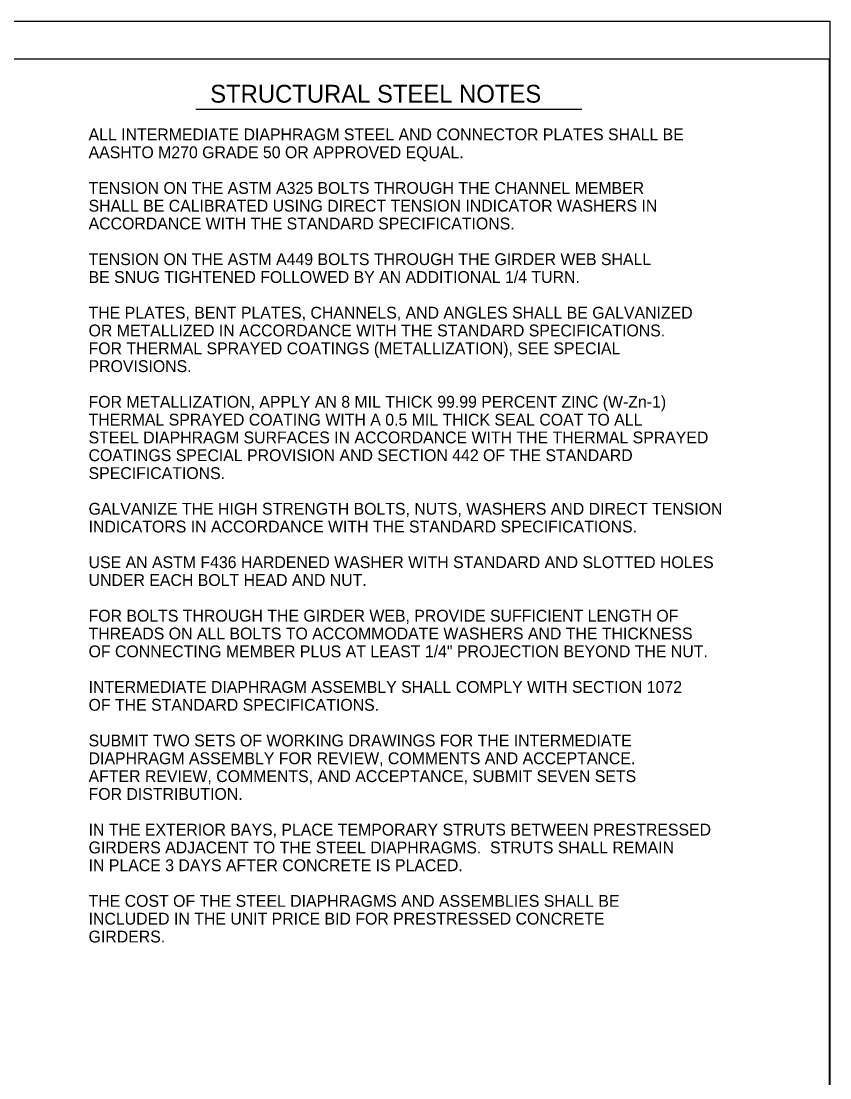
# Model space of a CAD drawing. Extents: x -1 to 92, y -102 to 38.
# Drawn here: x 82.13 to 91.72, y -85.37 to -72.83 of the extents above; entities that cross this region are included whole.
import ezdxf

# ---------------------------------------------------------------- set-up
doc = ezdxf.new("R2010")
doc.units = 0
for name, color, linetype in [('Plan Sheet CELL', 7, 'Continuous'), ('Plot Shape CELL', 7, 'Continuous'), ('Subtitle Text', 7, 'Continuous'), ('Text', 7, 'Continuous')]:
    doc.layers.add(name, color=color, linetype=linetype)

msp = doc.modelspace()

# ---------------------------------------------------------------- linework, layer by layer
at = {"layer": 'Plan Sheet CELL'}
for p, q in [((91.723, -72.831), (91.723, -72.831)), ((55.233, -73.28), (91.713, -73.28)), ((91.713, -73.28), (91.713, -97.22))]:
    msp.add_line(p, q, dxfattribs=at)
at = {"layer": 'Plot Shape CELL'}
msp.add_lwpolyline([(54.031, -72.831), (91.723, -72.831), (91.723, -97.911), (54.031, -97.911)], close=True, dxfattribs=at)
at = {"layer": 'Subtitle Text'}
msp.add_line((84.198, -73.874), (88.779, -73.874), dxfattribs=at)

# ---------------------------------------------------------------- texts
msp.add_text('STRUCTURAL STEEL NOTES', height=0.21146, dxfattribs=at).set_placement((84.37, -73.798))
at = {"layer": 'Text'}
for s, p in [('ALL INTERMEDIATE DIAPHRAGM STEEL AND CONNECTOR PLATES SHALL BE ', (82.927, -74.245)), ('AASHTO M270 GRADE 50 OR APPROVED EQUAL.', (82.927, -74.457)), ('TENSION ON THE ASTM A325 BOLTS THROUGH THE CHANNEL MEMBER', (82.927, -74.88)), ('SHALL BE CALIBRATED USING DIRECT TENSION INDICATOR WASHERS IN', (82.927, -75.091)), ('ACCORDANCE WITH THE STANDARD SPECIFICATIONS. ', (82.927, -75.302)), ('TENSION ON THE ASTM A449 BOLTS THROUGH THE GIRDER WEB SHALL', (82.927, -75.725)), ('BE SNUG TIGHTENED FOLLOWED BY AN ADDITIONAL 1/4 TURN.', (82.927, -75.937)), ('THE PLATES, BENT PLATES, CHANNELS, AND ANGLES SHALL BE GALVANIZED', (82.927, -76.36)), ('OR METALLIZED IN ACCORDANCE WITH THE STANDARD SPECIFICATIONS.  ', (82.927, -76.571)), ('FOR THERMAL SPRAYED COATINGS (METALLIZATION), SEE SPECIAL', (82.927, -76.783)), ('PROVISIONS.', (82.927, -76.994)), ('FOR METALLIZATION, APPLY AN 8 MIL THICK 99.99 PERCENT ZINC (W-Zn-1)', (82.927, -77.417)), ('THERMAL SPRAYED COATING WITH A 0.5 MIL THICK SEAL COAT TO ALL', (82.927, -77.629)), ('STEEL DIAPHRAGM SURFACES IN ACCORDANCE WITH THE THERMAL SPRAYED', (82.927, -77.84)), ('COATINGS SPECIAL PROVISION AND SECTION 442 OF THE STANDARD', (82.927, -78.051)), ('SPECIFICATIONS.      ', (82.927, -78.263)), ('GALVANIZE THE HIGH STRENGTH BOLTS, NUTS, WASHERS AND DIRECT TENSION', (82.927, -78.686)), ('INDICATORS IN ACCORDANCE WITH THE STANDARD SPECIFICATIONS.', (82.927, -78.897)), ('USE AN ASTM F436 HARDENED WASHER WITH STANDARD AND SLOTTED HOLES', (82.927, -79.32)), ('UNDER EACH BOLT HEAD AND NUT.', (82.927, -79.532)), ('FOR BOLTS THROUGH THE GIRDER WEB, PROVIDE SUFFICIENT LENGTH OF', (82.927, -79.955)), ('THREADS ON ALL BOLTS TO ACCOMMODATE WASHERS AND THE THICKNESS', (82.927, -80.166)), ('OF CONNECTING MEMBER PLUS AT LEAST 1/4" PROJECTION BEYOND THE NUT.', (82.927, -80.378)), ('INTERMEDIATE DIAPHRAGM ASSEMBLY SHALL COMPLY WITH SECTION 1072', (82.927, -80.8)), ('OF THE STANDARD SPECIFICATIONS.', (82.927, -81.012)), ('SUBMIT TWO SETS OF WORKING DRAWINGS FOR THE INTERMEDIATE ', (82.927, -81.435)), ('DIAPHRAGM ASSEMBLY FOR REVIEW, COMMENTS AND ACCEPTANCE.  ', (82.927, -81.646)), ('AFTER REVIEW, COMMENTS, AND ACCEPTANCE, SUBMIT SEVEN SETS ', (82.927, -81.858)), ('FOR DISTRIBUTION.', (82.927, -82.069)), ('IN THE EXTERIOR BAYS, PLACE TEMPORARY STRUTS BETWEEN PRESTRESSED', (82.927, -82.492)), ('GIRDERS ADJACENT TO THE STEEL DIAPHRAGMS.  STRUTS SHALL REMAIN ', (82.927, -82.704)), ('IN PLACE 3 DAYS AFTER CONCRETE IS PLACED.', (82.927, -82.915)), ('THE COST OF THE STEEL DIAPHRAGMS AND ASSEMBLIES SHALL BE', (82.927, -83.338)), ('INCLUDED IN THE UNIT PRICE BID FOR PRESTRESSED CONCRETE', (82.927, -83.549)), ('GIRDERS.', (82.927, -83.761))]:
    msp.add_text(s, height=0.1406, dxfattribs=at).set_placement(p)

doc.saveas('drawing.dxf')
